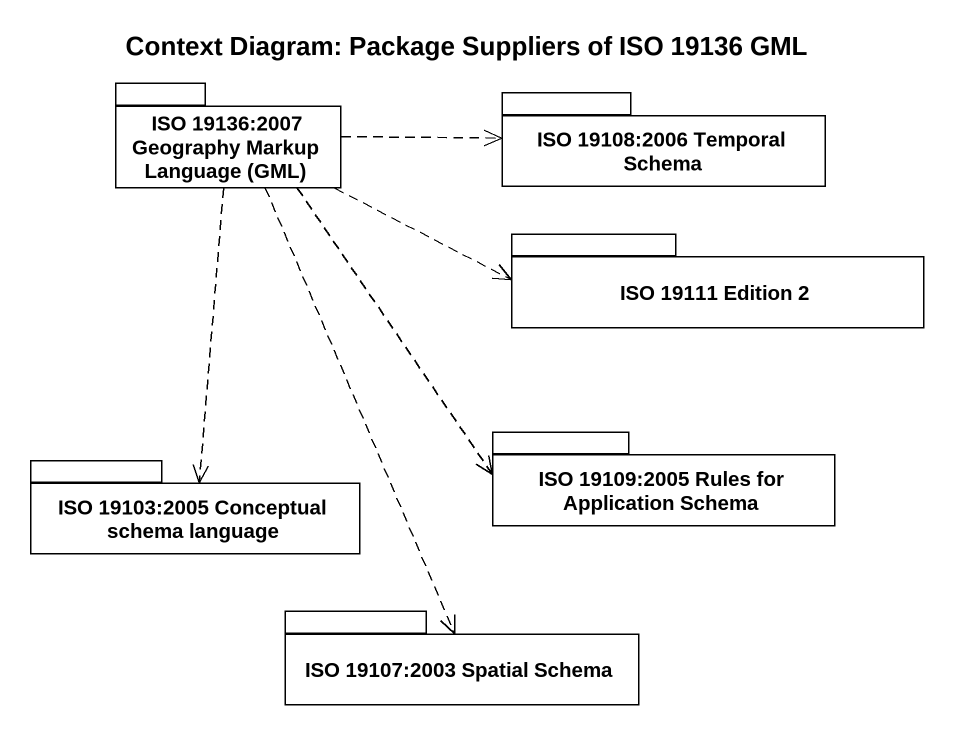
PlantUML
@startuml
title Context Diagram: Package Suppliers of ISO 19136 GML
package "ISO 19136:2007 Geography Markup Language (GML)" as ISO_19136_2007_Geography {
}
package "ISO 19108:2006 Temporal Schema" as ISO_19108_2006_Temporal {
}
package "ISO 19111 Edition 2" as ISO_19111_Edition_2 {
}
package "ISO 19109:2005 Rules for Application Schema" as ISO_19109_2005_Rules_for {
}
package "ISO 19103:2005 Conceptual schema language" as ISO_19103_2005_Conceptual {
}
package "ISO 19107:2003 Spatial Schema" as ISO_19107_2003_Spatial {
}
ISO_19136_2007_Geography .right.> ISO_19108_2006_Temporal
ISO_19136_2007_Geography .right.> ISO_19111_Edition_2
ISO_19136_2007_Geography ..> ISO_19109_2005_Rules_for
ISO_19136_2007_Geography ..> ISO_19103_2005_Conceptual
ISO_19136_2007_Geography ..> ISO_19107_2003_Spatial
@enduml
